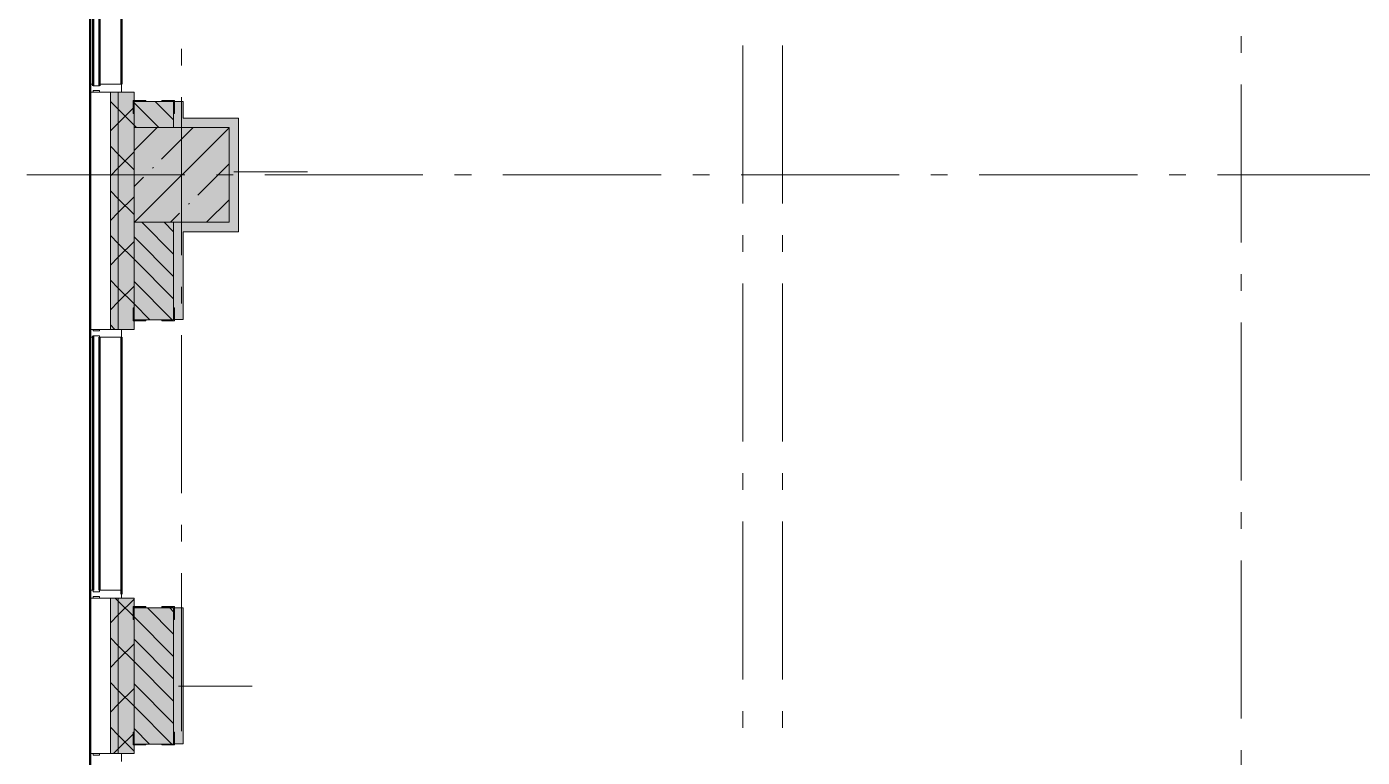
# Model space of a CAD drawing. Header units: millimetres. Extents: x -537608 to 253996, y -217170 to 186033.
# Drawn here: x -244455 to -236010, y 126337 to 130959 of the extents above; entities that cross this region are included whole.
import ezdxf

# ---------------------------------------------------------------- set-up
doc = ezdxf.new("R2010")
doc.units = ezdxf.units.MM
doc.layers.add('PDF _Геометрия', color=7, linetype='Continuous')
doc.layers.add('PDF _Сплошная заливка', color=7, linetype='Continuous', true_color=0xffffff)

msp = doc.modelspace()

# ---------------------------------------------------------------- hatches: boundary and pattern name
at = {"layer": 'PDF _Сплошная заливка', "transparency": 33554559}
h = msp.add_hatch(color=256, dxfattribs=at)
h.paths.add_polyline_path([(-243926.1896, 105571.263), (-243876.1894, 105571.263), (-243876.1894, 107006.2646), (-243926.1896, 107006.2646), (-243926.1896, 105671.2634)], flags=0)
h.paths.add_polyline_path([(-243926.1896, 108706.2625), (-243876.1894, 108706.2625), (-243876.1894, 109691.2625), (-243926.1896, 109691.2625), (-243926.1896, 109567.9133)], flags=0)
h.paths.add_polyline_path([(-243876.1894, 111391.2625), (-243876.1894, 112891.2619), (-243926.1896, 112891.2619), (-243926.1896, 111391.2625)], flags=0)
h.paths.add_polyline_path([(-243876.1894, 114591.2619), (-243876.1894, 115576.2619), (-243926.1896, 115576.2619), (-243926.1896, 114591.2619)], flags=0)
h.paths.add_polyline_path([(-243876.1894, 117276.2619), (-243876.1894, 118776.2613), (-243926.1896, 118776.2613), (-243926.1896, 117276.2619)], flags=0)
h.paths.add_polyline_path([(-243876.1894, 120476.2613), (-243876.1894, 121461.2613), (-243926.1896, 121461.2613), (-243926.1896, 120476.2613)], flags=0)
h.paths.add_polyline_path([(-243876.1894, 123161.2592), (-243876.1894, 124659.7601), (-243926.1896, 124659.7601), (-243926.1896, 123161.2592)], flags=0)
h.paths.add_polyline_path([(-243926.1896, 126359.7607), (-243876.1894, 126359.7607), (-243876.1894, 127344.0722), (-243926.1896, 127344.0722), (-243926.1896, 126558.6888)], flags=0)
h.paths.add_polyline_path([(-243926.1896, 129044.0723), (-243876.1894, 129044.0723), (-243876.1894, 130545.5711), (-243926.1896, 130545.5711), (-243926.1896, 129390.4846)], flags=0)
h.paths.add_polyline_path([(-243876.1894, 132245.5715), (-243876.1894, 133228.5708), (-243926.1896, 133228.5708), (-243926.1896, 132245.5715)], flags=0)
h.paths.add_polyline_path([(-243926.1896, 134928.5711), (-243876.1894, 134928.5711), (-243876.1894, 136371.2591), (-243926.1896, 136371.2591), (-243926.1896, 135054.0767)], flags=0)
h = msp.add_hatch(color=256, dxfattribs=at)
h.paths.add_polyline_path([(-243876.1894, 105671.2634), (-243776.189, 105671.2634), (-243776.189, 107006.2646), (-243876.1894, 107006.2646), (-243876.1894, 106271.2635)], flags=0)
h.paths.add_polyline_path([(-243776.189, 108706.2625), (-243776.189, 109691.2625), (-243876.1894, 109691.2625), (-243876.1894, 108706.2625)], flags=0)
h.paths.add_polyline_path([(-243876.1894, 111391.2625), (-243776.189, 111391.2625), (-243776.189, 112891.2619), (-243876.1894, 112891.2619), (-243876.1894, 111721.263)], flags=0)
h.paths.add_polyline_path([(-243876.1894, 114591.2619), (-243776.189, 114591.2619), (-243776.189, 115576.2619), (-243876.1894, 115576.2619), (-243876.1894, 115231.5051)], flags=0)
h.paths.add_polyline_path([(-243776.189, 117276.2619), (-243776.189, 118776.2613), (-243876.1894, 118776.2613), (-243876.1894, 117276.2619)], flags=0)
h.paths.add_polyline_path([(-243876.1894, 120476.2613), (-243776.189, 120476.2613), (-243776.189, 121461.2613), (-243876.1894, 121461.2613), (-243876.1894, 120895.0969)], flags=0)
h.paths.add_polyline_path([(-243776.189, 123161.2592), (-243776.189, 124659.7601), (-243876.1894, 124659.7601), (-243876.1894, 123161.2592)], flags=0)
h.paths.add_polyline_path([(-243876.1894, 126359.7607), (-243776.189, 126359.7607), (-243776.189, 127344.0722), (-243876.1894, 127344.0722), (-243876.1894, 126558.6888)], flags=0)
h.paths.add_polyline_path([(-243776.189, 129044.0723), (-243776.189, 130545.5711), (-243876.1894, 130545.5711), (-243876.1894, 129044.0723)], flags=0)
h.paths.add_polyline_path([(-243776.189, 132245.5715), (-243776.189, 133228.5708), (-243876.1894, 133228.5708), (-243876.1894, 132245.5715)], flags=0)
h.paths.add_polyline_path([(-243776.189, 134928.5711), (-243776.189, 136271.2587), (-243876.1894, 136271.2587), (-243876.1894, 134928.5711)], flags=0)
h = msp.add_hatch(color=256, dxfattribs=at)
h.paths.add_polyline_path([(-243526.1923, 129104.7598), (-243526.1923, 129721.2588), (-243776.189, 129721.2588), (-243776.189, 129104.7598)], flags=0)
h.paths.add_polyline_path([(-243722.447, 130321.2589), (-243526.1923, 130321.2589), (-243526.1923, 130485.5715), (-243776.189, 130485.5715), (-243776.189, 130321.2589)], flags=0)
at = {"layer": 'PDF _Сплошная заливка', "true_color": 0xff7d7d, "transparency": 33554559}
for points in [[(-243176.191, 130321.2589), (-243116.1925, 130321.2589), (-243116.1925, 130381.2585), (-243466.1895, 130381.2585), (-243466.1895, 130321.2589), (-243293.3633, 130321.2589)], [(-243526.1923, 129106.2588), (-243466.1895, 129106.2588), (-243466.1895, 129721.2588), (-243526.1923, 129721.2588), (-243526.1923, 129390.4846)]]:
    msp.add_hatch(color=11, dxfattribs=at).paths.add_polyline_path(points)
at = {"layer": 'PDF _Сплошная заливка', "transparency": 33554559}
msp.add_hatch(color=256, dxfattribs=at).paths.add_polyline_path([(-243776.189, 126420.4482), (-243526.1923, 126421.2593), (-243526.1923, 127281.2598), (-243776.189, 127281.2598), (-243776.189, 126558.6888)])

# ---------------------------------------------------------------- linework, layer by layer
at = {"layer": 'PDF _Геометрия', "lineweight": 50}
for p, q in [((-244053.1923, 134878.5709), (-244053.1923, 107056.2627)), ((-244036.1883, 132205.5715), (-244036.1883, 130585.572)), ((-243996.1907, 130585.572), (-243996.1907, 132205.5715)), ((-243856.1885, 130595.5714), (-243856.1885, 132195.5713)), ((-244036.1883, 127394.0724), (-244036.1883, 129004.0715)), ((-243996.1907, 128994.0721), (-243996.1907, 127394.0724)), ((-243856.1885, 127369.0723), (-243856.1885, 128994.0721))]:
    msp.add_line(p, q, dxfattribs=at)
at = {"layer": 'PDF _Геометрия', "color": 253, "lineweight": 9, "true_color": 0xaaaaaa}
for p, q in [((-239926.1914, 130840.7989), (-239926.1914, 129840.7997)), ((-239676.1904, 130840.7989), (-239676.1904, 129840.7997)), ((-236776.1922, 130899.5493), (-236776.1922, 130793.7152)), ((-243476.1921, 130818.335), (-243476.1921, 130712.5025)), ((-236776.1922, 130593.7152), (-236776.1922, 129593.716)), ((-243476.1921, 130512.5031), (-243476.1921, 129512.5025)), ((-243455.4549, 130021.2592), (-244455.4544, 130021.2592)), ((-243149.6236, 130021.2592), (-243255.4584, 130021.2592)), ((-241949.6232, 130021.2592), (-242949.6228, 130021.2592)), ((-241643.7919, 130021.2592), (-241749.6224, 130021.2592)), ((-240443.7916, 130021.2592), (-241443.7911, 130021.2592)), ((-240137.9581, 130021.2592), (-240243.7908, 130021.2592)), ((-238937.9577, 130021.2592), (-239937.9573, 130021.2592)), ((-238632.1242, 130021.2592), (-238737.9569, 130021.2592)), ((-237432.1239, 130021.2592), (-238432.1235, 130021.2592)), ((-237126.2904, 130021.2592), (-237232.1253, 130021.2592)), ((-235926.2923, 130021.2592), (-236926.2918, 130021.2592)), ((-239926.1914, 129640.7989), (-239926.1914, 129534.9664)), ((-239676.1904, 129640.7989), (-239676.1904, 129534.9664)), ((-236776.1922, 129393.7168), (-236776.1922, 129287.8824)), ((-243476.1921, 129312.5025), (-243476.1921, 129206.6687)), ((-239926.1914, 129334.9659), (-239926.1914, 128334.9658)), ((-239676.1904, 129334.9659), (-239676.1904, 128334.9658)), ((-236776.1922, 129087.8828), (-236776.1922, 128087.8832)), ((-243476.1921, 129006.669), (-243476.1921, 128006.6695)), ((-239926.1914, 128134.9661), (-239926.1914, 128029.1323)), ((-239676.1904, 128134.9661), (-239676.1904, 128029.1323)), ((-236776.1922, 127887.8824), (-236776.1922, 127782.0492)), ((-243476.1921, 127806.6698), (-243476.1921, 127700.836)), ((-239926.1914, 127829.1326), (-239926.1914, 126829.1331)), ((-239676.1904, 127829.1326), (-239676.1904, 126829.1331)), ((-236776.1922, 127582.05), (-236776.1922, 126582.0494)), ((-243476.1921, 127500.8357), (-243476.1921, 126500.8367)), ((-239926.1914, 126629.1328), (-239926.1914, 126523.3001)), ((-239676.1904, 126629.1328), (-239676.1904, 126523.3001)), ((-236776.1922, 126382.0491), (-236776.1922, 126276.2159))]:
    msp.add_line(p, q, dxfattribs=at)
at = {"layer": 'PDF _Геометрия', "lineweight": 9}
for p, q in [((-244036.1883, 130595.5714), (-244053.1923, 130595.5714)), ((-244053.1923, 130595.5714), (-244053.1923, 130545.5711)), ((-244036.1883, 130585.572), (-244036.1883, 130595.5714)), ((-243996.1907, 130585.572), (-244036.1883, 130585.572)), ((-243856.1885, 130595.5714), (-243996.1907, 130595.5714)), ((-243996.1907, 130595.5714), (-243996.1907, 130585.572)), ((-243856.1885, 130545.5711), (-243856.1885, 130595.5714)), ((-244053.1923, 130545.5711), (-244036.1883, 130545.5711)), ((-244053.1923, 130545.5711), (-244053.1923, 129044.0723)), ((-244051.1901, 130545.5711), (-244053.1923, 130545.5711)), ((-244051.1901, 129044.0723), (-244051.1901, 130545.5711)), ((-243926.1896, 130545.5711), (-244051.1901, 130545.5711)), ((-244036.1883, 130545.5711), (-244036.1883, 130555.5714)), ((-244036.1883, 130555.5714), (-243996.1907, 130555.5714)), ((-243996.1907, 130555.5714), (-243996.1907, 130545.5711)), ((-243996.1907, 130545.5711), (-243856.1885, 130545.5711)), ((-243926.1896, 129044.0723), (-243926.1896, 130545.5711)), ((-243876.1894, 130545.5711), (-243926.1896, 130545.5711)), ((-243876.1894, 130436.1336), (-243926.1896, 130486.1337)), ((-243876.1894, 129044.0723), (-243876.1894, 130545.5711)), ((-243776.189, 130545.5711), (-243876.1894, 130545.5711)), ((-243776.189, 130321.2589), (-243776.189, 130545.5711)), ((-243526.1923, 130485.5715), (-243776.189, 130485.5715)), ((-243776.189, 130485.5715), (-243776.189, 130321.2589)), ((-243526.1923, 130368.9762), (-243642.7877, 130485.5715)), ((-243466.1895, 130486.2594), (-243526.1923, 130486.2594)), ((-243526.1923, 130486.2594), (-243526.1923, 130321.2589)), ((-243526.1923, 130321.2589), (-243526.1923, 130485.5715)), ((-243466.1895, 130381.2585), (-243466.1895, 130486.2594)), ((-243876.1894, 130349.0915), (-243776.189, 130449.0919)), ((-243776.189, 130336.1331), (-243876.1894, 130436.1336)), ((-243619.8932, 130321.2589), (-243776.189, 130477.555)), ((-243926.1896, 130299.0914), (-243876.1894, 130349.0915)), ((-243761.3164, 130321.2589), (-243776.189, 130336.1331)), ((-243776.189, 130175.4418), (-243630.3738, 130321.2589)), ((-243776.189, 130321.2589), (-243776.189, 129721.2588)), ((-243176.191, 130321.2589), (-243776.189, 130321.2589)), ((-243774.1738, 129721.2588), (-243176.191, 130319.244)), ((-243602.4327, 130121.1015), (-243402.2727, 130321.2589)), ((-243116.1925, 130381.2585), (-243466.1895, 130381.2585)), ((-243176.191, 129721.2588), (-243176.191, 130321.2589)), ((-243116.1925, 130321.2589), (-243116.1925, 130381.2585)), ((-243116.1925, 129721.2588), (-243116.1925, 130321.2589)), ((-243876.1894, 130153.2912), (-243926.1896, 130203.29)), ((-243876.1894, 130066.2492), (-243776.189, 130166.2487)), ((-243776.189, 130053.2908), (-243876.1894, 130153.2912)), ((-243926.1896, 130016.249), (-243876.1894, 130066.2492)), ((-243659.4558, 130064.0768), (-243654.7151, 130068.8176)), ((-243374.3316, 129893.0023), (-243176.191, 130091.1462)), ((-243776.189, 129947.3426), (-243716.4833, 130007.0515)), ((-243146.1918, 130041.3056), (-242680.0386, 130041.3056)), ((-243876.1894, 129870.448), (-243926.1896, 129920.4481)), ((-243876.1894, 129783.4059), (-243776.189, 129883.4064)), ((-243776.189, 129770.4479), (-243876.1894, 129870.448)), ((-243431.359, 129835.9784), (-243426.6182, 129840.72)), ((-243317.9802, 129721.2588), (-243176.191, 129863.0469)), ((-243926.1896, 129733.4058), (-243876.1894, 129783.4059)), ((-243546.077, 129721.2588), (-243488.3822, 129778.9536)), ((-243776.189, 129721.2588), (-243176.191, 129721.2588)), ((-243776.189, 129044.0723), (-243776.189, 129721.2588)), ((-243776.189, 129721.2588), (-243776.189, 129104.7598)), ((-243526.1923, 129520.4477), (-243727.0026, 129721.2588)), ((-243526.1923, 129661.8701), (-243585.5794, 129721.2588)), ((-243526.1923, 129106.2588), (-243526.1923, 129721.2588)), ((-243526.1923, 129721.2588), (-243526.1923, 129106.2588)), ((-243466.1895, 129106.2588), (-243466.1895, 129661.2592)), ((-243466.1895, 129661.2592), (-243116.1925, 129661.2592)), ((-243116.1925, 129661.2592), (-243116.1925, 129721.2588)), ((-243876.1894, 129587.6059), (-243926.1896, 129637.6053)), ((-243876.1894, 129500.5641), (-243776.189, 129600.5634)), ((-243776.189, 129487.6054), (-243876.1894, 129587.6059)), ((-243526.1923, 129379.0267), (-243776.189, 129629.0266)), ((-243926.1896, 129450.5639), (-243876.1894, 129500.5641)), ((-243526.1923, 129237.6061), (-243776.189, 129487.6054)), ((-243876.1894, 129304.7626), (-243926.1896, 129354.7629)), ((-243876.1894, 129217.7215), (-243776.189, 129317.7218)), ((-243776.189, 129204.7623), (-243876.1894, 129304.7626)), ((-243534.7654, 129104.7598), (-243776.189, 129346.1844)), ((-243926.1896, 129167.7202), (-243876.1894, 129217.7215)), ((-243676.1886, 129104.7598), (-243776.189, 129204.7623)), ((-243898.3433, 129044.0723), (-243926.1896, 129071.9197)), ((-243776.189, 129104.7598), (-243526.1923, 129104.7598)), ((-243526.1923, 129104.7598), (-243526.1923, 129106.2588)), ((-243526.1923, 129106.2588), (-243466.1895, 129106.2588)), ((-244036.1883, 129044.0723), (-244053.1923, 129044.0723)), ((-244053.1923, 129044.0723), (-244053.1923, 128994.0721)), ((-244053.1923, 129044.0723), (-244051.1901, 129044.0723)), ((-244053.1923, 128994.0721), (-244036.1883, 128994.0721)), ((-244051.1901, 129044.0723), (-243926.1896, 129044.0723)), ((-244036.1883, 129034.0724), (-244036.1883, 129044.0723)), ((-243996.1907, 129034.0724), (-244036.1883, 129034.0724)), ((-244036.1883, 129004.0715), (-243996.1907, 129004.0715)), ((-244036.1883, 128994.0721), (-244036.1883, 129004.0715)), ((-243856.1885, 129044.0723), (-243996.1907, 129044.0723)), ((-243996.1907, 129044.0723), (-243996.1907, 129034.0724)), ((-243996.1907, 129004.0715), (-243996.1907, 128994.0721)), ((-243996.1907, 128994.0721), (-243856.1885, 128994.0721)), ((-243926.1896, 129044.0723), (-243876.1894, 129044.0723)), ((-243876.1894, 129044.0723), (-243776.189, 129044.0723)), ((-243856.1885, 128994.0721), (-243856.1885, 129044.0723)), ((-244036.1883, 127394.0724), (-244053.1923, 127394.0724)), ((-244053.1923, 127394.0724), (-244053.1923, 127344.0722)), ((-244036.1883, 127384.0719), (-244036.1883, 127394.0724)), ((-243996.1907, 127384.0719), (-244036.1883, 127384.0719)), ((-243856.1885, 127394.0724), (-243996.1907, 127394.0724)), ((-243996.1907, 127394.0724), (-243996.1907, 127384.0719)), ((-243856.1885, 127344.0722), (-243856.1885, 127394.0724)), ((-244053.1923, 127344.0722), (-244036.1883, 127344.0722)), ((-244053.1923, 127344.0722), (-244053.1923, 126359.7607)), ((-244051.1901, 127344.0722), (-244053.1923, 127344.0722)), ((-243926.1896, 127344.0722), (-244051.1901, 127344.0722)), ((-244051.1901, 126359.7607), (-244051.1901, 127344.0722)), ((-244036.1883, 127344.0722), (-244036.1883, 127354.0716)), ((-244036.1883, 127354.0716), (-243996.1907, 127354.0716)), ((-243996.1907, 127354.0716), (-243996.1907, 127344.0722)), ((-243996.1907, 127344.0722), (-243856.1885, 127344.0722)), ((-243876.1894, 127344.0722), (-243926.1896, 127344.0722)), ((-243926.1896, 126359.7607), (-243926.1896, 127344.0722)), ((-243876.1894, 127324.8641), (-243895.398, 127344.0722)), ((-243776.189, 127344.0722), (-243876.1894, 127344.0722)), ((-243876.1894, 126359.7607), (-243876.1894, 127344.0722)), ((-243876.1894, 127237.8218), (-243776.189, 127337.8221)), ((-243776.189, 127224.8643), (-243876.1894, 127324.8641)), ((-243776.189, 126359.7607), (-243776.189, 127344.0722)), ((-243526.1923, 127281.2598), (-243776.189, 127281.2598)), ((-243776.189, 127281.2598), (-243776.189, 126420.4482)), ((-243526.1923, 127116.2854), (-243691.1645, 127281.2598)), ((-243526.1923, 127257.7065), (-243549.7414, 127281.2598)), ((-243526.1923, 126421.2593), (-243526.1923, 127281.2598)), ((-243466.1895, 127281.2598), (-243526.1923, 127281.2598)), ((-243526.1923, 127281.2598), (-243526.1923, 126421.2593)), ((-243466.1895, 126421.2593), (-243466.1895, 127281.2598)), ((-243926.1896, 127187.8221), (-243876.1894, 127237.8218)), ((-243526.1923, 126974.8638), (-243776.189, 127224.8643)), ((-243876.1894, 127042.0215), (-243926.1896, 127092.0216)), ((-243876.1894, 126954.9797), (-243776.189, 127054.9795)), ((-243776.189, 126942.021), (-243876.1894, 127042.0215)), ((-243526.1923, 126833.4423), (-243776.189, 127083.4421)), ((-243926.1896, 126904.9795), (-243876.1894, 126954.9797)), ((-243526.1923, 126692.0211), (-243776.189, 126942.021)), ((-243876.1894, 126759.1782), (-243926.1896, 126809.1784)), ((-243876.1894, 126672.1365), (-243776.189, 126772.1369)), ((-243526.1923, 126550.5996), (-243776.189, 126800.6)), ((-243496.1888, 126787.5418), (-243030.0399, 126787.5418)), ((-243776.189, 126659.1789), (-243876.1894, 126759.1782)), ((-243926.1896, 126622.1374), (-243876.1894, 126672.1365)), ((-243537.4609, 126420.4482), (-243776.189, 126659.1789)), ((-243876.1894, 126476.3361), (-243926.1896, 126526.3363)), ((-243678.8798, 126420.4482), (-243776.189, 126517.7568)), ((-243876.1894, 126389.2949), (-243776.189, 126489.2947)), ((-243776.189, 126376.3357), (-243876.1894, 126476.3361)), ((-244036.1883, 126359.7607), (-244053.1923, 126359.7607)), ((-244053.1923, 126359.7607), (-244053.1923, 126309.7605)), ((-244053.1923, 126359.7607), (-244051.1901, 126359.7607)), ((-244051.1901, 126359.7607), (-243926.1896, 126359.7607)), ((-244036.1883, 126349.7597), (-244036.1883, 126359.7607)), ((-243996.1907, 126349.7597), (-244036.1883, 126349.7597)), ((-243856.1885, 126359.7607), (-243996.1907, 126359.7607)), ((-243996.1907, 126359.7607), (-243996.1907, 126349.7597)), ((-243926.1896, 126359.7607), (-243876.1894, 126359.7607)), ((-243905.7236, 126359.7607), (-243876.1894, 126389.2949)), ((-243876.1894, 126359.7607), (-243776.189, 126359.7607)), ((-243856.1885, 126309.7605), (-243856.1885, 126359.7607)), ((-243776.189, 126420.4482), (-243526.1923, 126420.4482)), ((-243526.1923, 126420.4482), (-243526.1923, 126421.2593)), ((-243526.1923, 126421.2593), (-243466.1895, 126421.2593))]:
    msp.add_line(p, q, dxfattribs=at)
at = {"layer": 'PDF _Геометрия', "color": 253, "lineweight": 20, "true_color": 0xaaaaaa}
for p, q in [((-243701.1887, 130491.5716), (-243782.1914, 130491.5716)), ((-243782.1914, 130491.5716), (-243782.1914, 130410.5713)), ((-243776.189, 130410.5713), (-243776.189, 130485.5715)), ((-243776.189, 130485.5715), (-243701.1887, 130485.5715)), ((-243701.1887, 130485.5715), (-243701.1887, 130491.5716)), ((-243520.1899, 130491.5716), (-243601.1883, 130491.5716)), ((-243601.1883, 130491.5716), (-243601.1883, 130485.5715)), ((-243601.1883, 130485.5715), (-243526.1923, 130485.5715)), ((-243526.1923, 130485.5715), (-243526.1923, 130410.5713)), ((-243520.1899, 130410.5713), (-243520.1899, 130491.5716)), ((-243782.1914, 130410.5713), (-243776.189, 130410.5713)), ((-243526.1923, 130410.5713), (-243520.1899, 130410.5713)), ((-243776.189, 129179.7584), (-243782.1914, 129179.7584)), ((-243782.1914, 129179.7584), (-243782.1914, 129098.7594)), ((-243776.189, 129104.7598), (-243776.189, 129179.7584)), ((-243520.1899, 129179.7584), (-243526.1923, 129179.7584)), ((-243526.1923, 129179.7584), (-243526.1923, 129104.7598)), ((-243520.1899, 129098.7594), (-243520.1899, 129179.7584)), ((-243782.1914, 129098.7594), (-243701.1887, 129098.7594)), ((-243701.1887, 129104.7598), (-243776.189, 129104.7598)), ((-243701.1887, 129098.7594), (-243701.1887, 129104.7598)), ((-243601.1883, 129104.7598), (-243601.1883, 129098.7594)), ((-243526.1923, 129104.7598), (-243601.1883, 129104.7598)), ((-243601.1883, 129098.7594), (-243520.1899, 129098.7594)), ((-243701.1887, 127290.0718), (-243782.1914, 127290.0718)), ((-243782.1914, 127290.0718), (-243782.1914, 127209.0723)), ((-243776.189, 127209.0723), (-243776.189, 127284.0716)), ((-243776.189, 127284.0716), (-243701.1887, 127284.0716)), ((-243701.1887, 127284.0716), (-243701.1887, 127290.0718)), ((-243520.1899, 127290.0718), (-243601.1883, 127290.0718)), ((-243601.1883, 127290.0718), (-243601.1883, 127284.0716)), ((-243601.1883, 127284.0716), (-243526.1923, 127284.0716)), ((-243526.1923, 127284.0716), (-243526.1923, 127209.0723)), ((-243520.1899, 127209.0723), (-243520.1899, 127290.0718)), ((-243782.1914, 127209.0723), (-243776.189, 127209.0723)), ((-243526.1923, 127209.0723), (-243520.1899, 127209.0723)), ((-243776.189, 126495.4468), (-243782.1914, 126495.4468)), ((-243782.1914, 126495.4468), (-243782.1914, 126414.4474)), ((-243776.189, 126420.4482), (-243776.189, 126495.4468)), ((-243520.1899, 126495.4468), (-243526.1923, 126495.4468)), ((-243526.1923, 126495.4468), (-243526.1923, 126420.4482)), ((-243520.1899, 126414.4474), (-243520.1899, 126495.4468)), ((-243782.1914, 126414.4474), (-243701.1887, 126414.4474)), ((-243701.1887, 126420.4482), (-243776.189, 126420.4482)), ((-243701.1887, 126414.4474), (-243701.1887, 126420.4482)), ((-243601.1883, 126420.4482), (-243601.1883, 126414.4474)), ((-243526.1923, 126420.4482), (-243601.1883, 126420.4482)), ((-243601.1883, 126414.4474), (-243520.1899, 126414.4474))]:
    msp.add_line(p, q, dxfattribs=at)
at = {"layer": 'PDF _Сплошная заливка', "color": 11, "lineweight": 35, "true_color": 0xff7d7d, "transparency": 33554559}
for points in [[(-243466.1895, 130321.2589), (-243466.1895, 130486.2594), (-243526.1923, 130321.2589), (-243526.1923, 130486.2594)], [(-243116.1925, 129721.2588), (-243116.1925, 130321.2589), (-243176.191, 129721.2588), (-243176.191, 130321.2589)], [(-243466.1895, 129661.2592), (-243116.1925, 129661.2592), (-243466.1895, 129721.2588), (-243116.1925, 129721.2588)], [(-243466.1895, 126421.2593), (-243466.1895, 127281.2598), (-243526.1923, 126421.2593), (-243526.1923, 127281.2598)]]:
    msp.add_solid(points, dxfattribs=at)
at = {"layer": 'PDF _Сплошная заливка', "lineweight": 35, "transparency": 33554559}
msp.add_solid([(-243776.189, 129721.2588), (-243176.191, 129721.2588), (-243776.189, 130321.2589), (-243176.191, 130321.2589)], dxfattribs=at)

doc.saveas('drawing.dxf')
